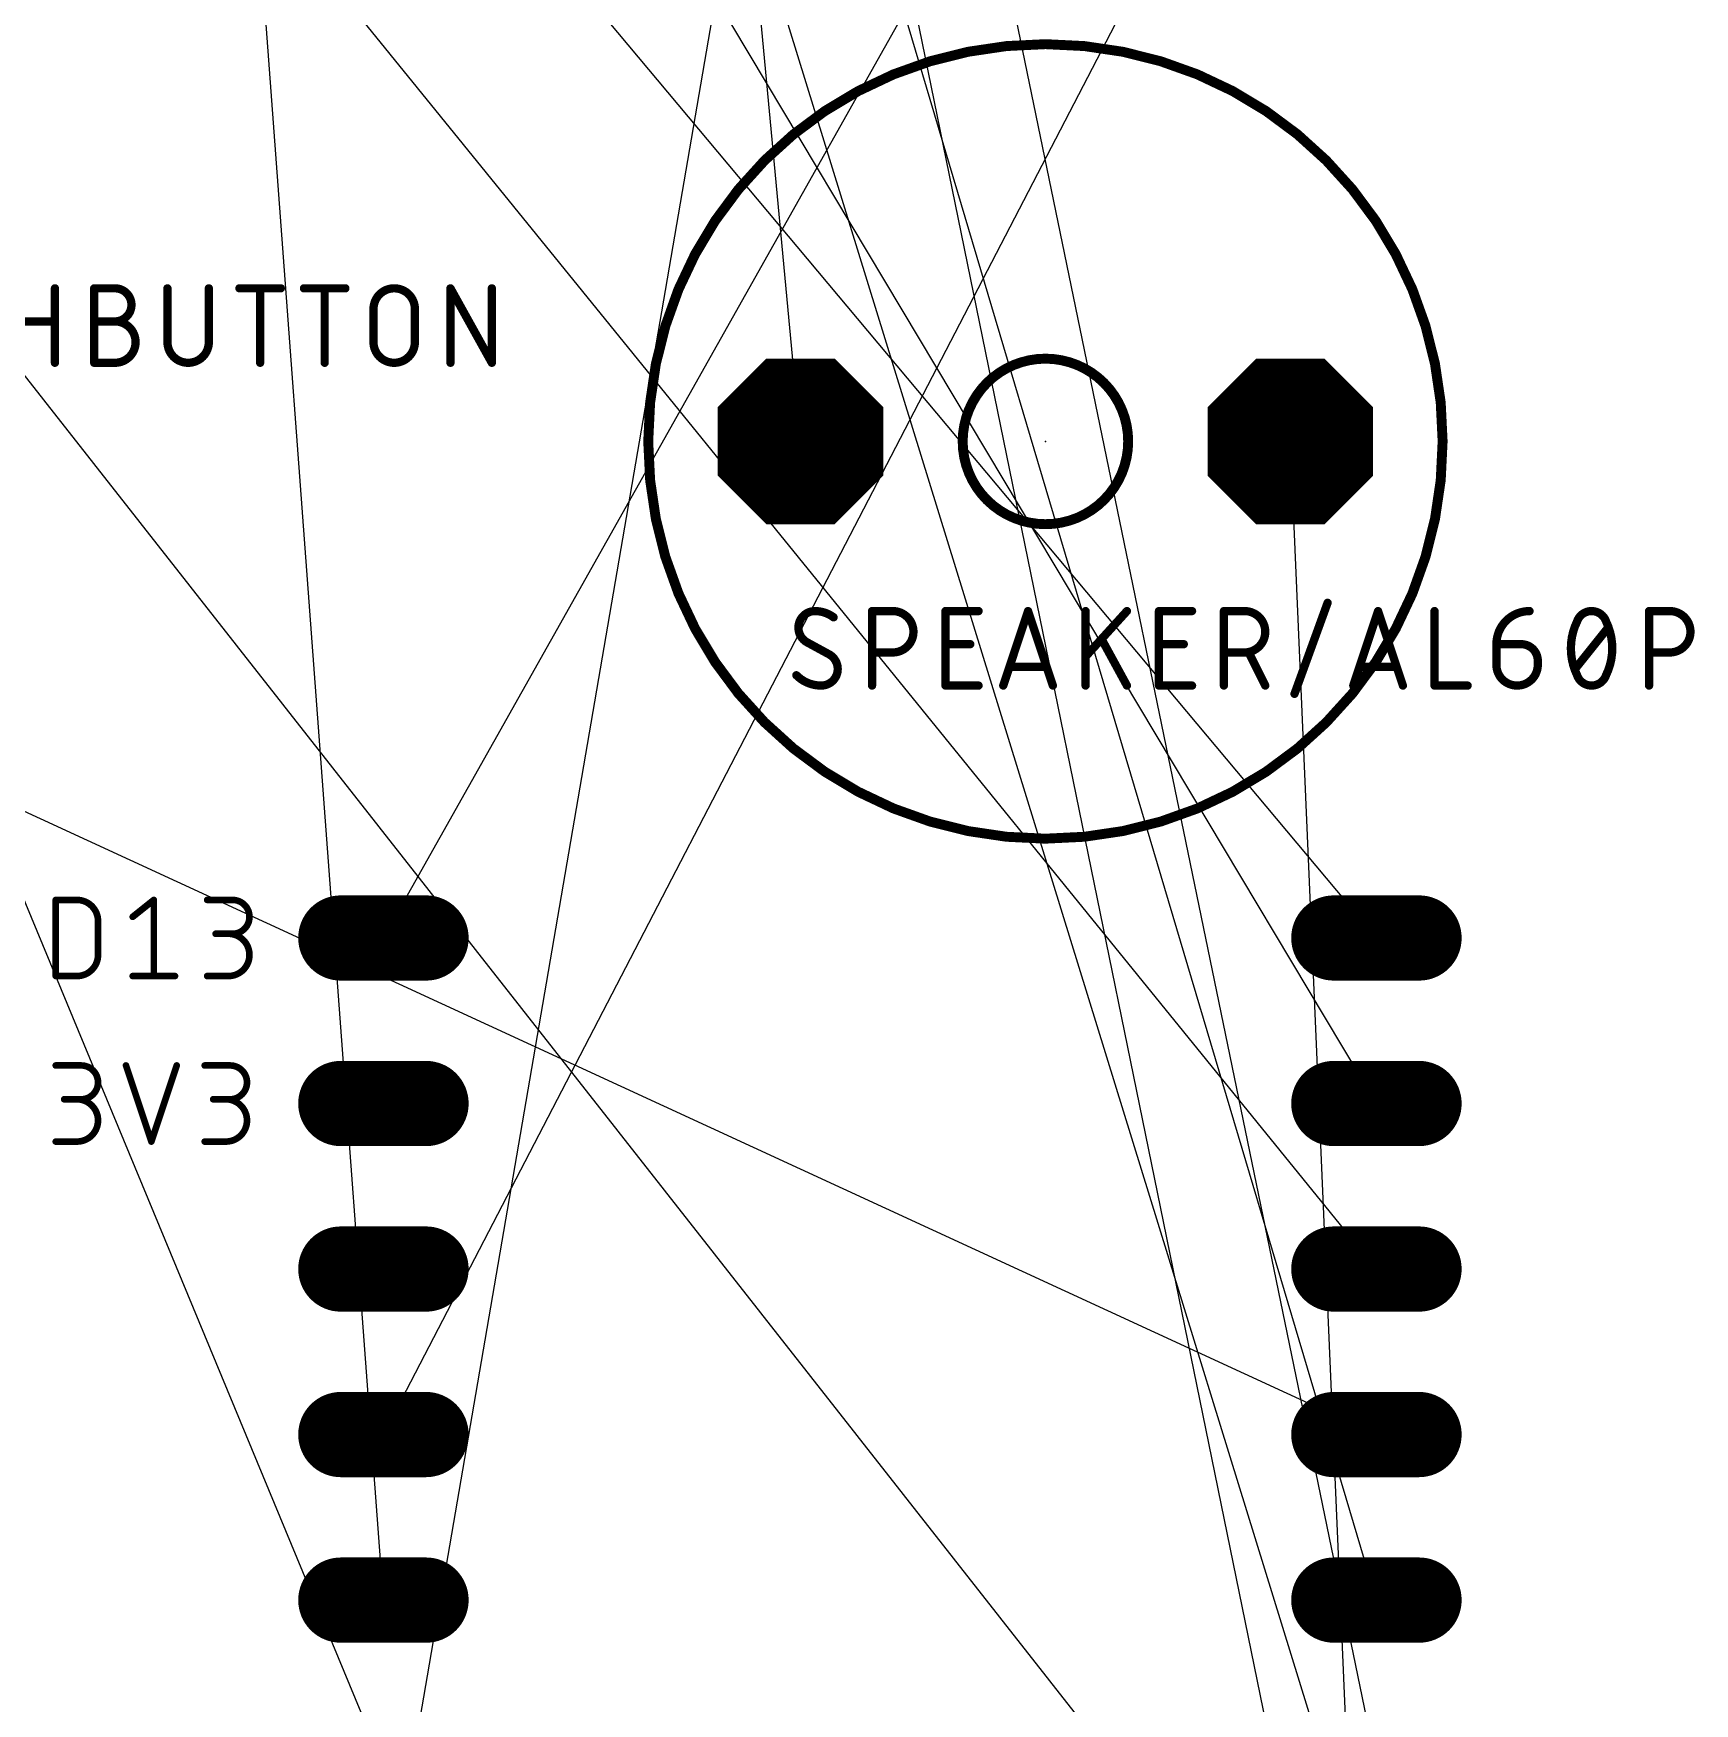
# Model space of a CAD drawing. Extents: x -67 to 114, y 1 to 69.
# Drawn here: x -39.66 to -14.17, y 25.08 to 50.71 of the extents above; entities that cross this region are included whole.
import ezdxf

# ---------------------------------------------------------------- set-up
doc = ezdxf.new("R2010")
doc.units = 0
for name, color, linetype in [('17', 82, 'CONTINUOUS'), ('19', 53, 'CONTINUOUS'), ('21', 253, 'CONTINUOUS'), ('23', 7, 'CONTINUOUS'), ('25', 253, 'CONTINUOUS'), ('27', 253, 'CONTINUOUS')]:
    doc.layers.add(name, color=color, linetype=linetype)

# ---------------------------------------------------------------- blocks, each defined once
blk = doc.blocks.new('OCTAGONP')
at = {"const_width": 0.5}
blk.add_lwpolyline([(-0.25, -0.1036), (-0.25, 0.1036), (-0.1036, 0.25), (0.1036, 0.25), (0.25, 0.1036), (0.25, -0.1036), (0.1036, -0.25), (-0.1036, -0.25), (-0.25, -0.1036), (-0.25, 0.1036)], dxfattribs=at)
blk = doc.blocks.new('LONGP100')
at = {"const_width": 1}
blk.add_lwpolyline([(-0.5, 0), (0.5, 0)], dxfattribs=at)
at = {"const_width": 0.5}
for points in [[(-0.5, 0.25, 1), (-0.5, -0.25)], [(0.5, -0.25, 1), (0.5, 0.25)]]:
    blk.add_lwpolyline(points, format="xyb", dxfattribs=at)

msp = doc.modelspace()

# ---------------------------------------------------------------- linework, layer by layer
at = {"layer": '19'}
for p, q in [((-19.05, 31.75), (-46.99, 66.167)), ((-19.05, 34.29), (-38.1, 66.167)), ((-34.29, 36.83), (-17.78, 66.167)), ((-19.05, 16.51), (-29.21, 66.167)), ((-34.29, 29.21), (-15.24, 65.913)), ((-34.29, 21.59), (-26.67, 65.913)), ((-19.05, 19.05), (-52.07, 61.087)), ((-19.05, 36.83), (-39.37, 61.087)), ((-19.05, 24.13), (-26.67, 61.087)), ((-34.29, 24.13), (-49.53, 60.833)), ((-34.29, 26.67), (-36.83, 60.833)), ((-19.05, 26.67), (-29.21, 60.833)), ((-27.8892, 44.45), (-29.12, 57.53)), ((-19.05, 21.59), (-29.12, 54.23)), ((-19.05, 13.97), (-20.3708, 44.45)), ((-51.5112, 44.1706), (-19.05, 29.21))]:
    msp.add_line(p, q, dxfattribs=at)
at = {"layer": '21'}
for points, const_width in [([(-24.13, 38.354, 1), (-24.13, 50.546, 1), (-24.13, 38.354)], 0.1524), ([(-24.13, 43.18, 1), (-24.13, 45.72, 1), (-24.13, 43.18)], 0.1524), ([(-39.2938, 37.4142, 1), (-39.3446, 37.4142)], 0.0508), ([(-39.3192, 37.4396, 1), (-39.3192, 37.3888)], 0.0508), ([(-38.6701, 37.0896, 0.4142), (-38.9946, 37.4142)], 0.1016), ([(-38.9946, 37.4396, 1), (-38.9946, 37.3888)], 0.0508), ([(-38.9946, 37.3888, 1), (-38.9946, 37.4396)], 0.0508), ([(-37.7882, 37.4142, 1), (-37.8389, 37.4142)], 0.0508), ([(-37.7977, 37.3944, 1), (-37.8294, 37.434)], 0.0508), ([(-36.9951, 37.4396, 1), (-36.9951, 37.3888)], 0.0508), ([(-36.6056, 36.8949, 1), (-36.6056, 37.4142)], 0.1016), ([(-36.6056, 37.4396, 1), (-36.6056, 37.3888)], 0.0508), ([(-36.6056, 37.3888, 1), (-36.6056, 37.4396)], 0.0508), ([(-38.154, 37.1744, 1), (-38.1222, 37.1347)], 0.0508), ([(-38.6447, 37.0896, 1), (-38.6955, 37.0896)], 0.0508), ([(-38.6955, 37.0896, 1), (-38.6447, 37.0896)], 0.0508), ([(-36.8653, 36.9203, 1), (-36.8653, 36.8695)], 0.0508), ([(-36.6706, 36.2458, 1), (-36.6706, 36.8949)], 0.1016), ([(-36.6706, 36.9203, 1), (-36.6706, 36.8695)], 0.0508), ([(-36.6056, 36.9203, 1), (-36.6056, 36.8695)], 0.0508), ([(-36.6056, 36.8695, 1), (-36.6056, 36.9203)], 0.0508), ([(-38.9946, 36.2458, 0.4142), (-38.6701, 36.5704)], 0.1016), ([(-38.6447, 36.5704, 1), (-38.6955, 36.5704)], 0.0508), ([(-38.6955, 36.5704, 1), (-38.6447, 36.5704)], 0.0508), ([(-39.3192, 36.2712, 1), (-39.3192, 36.2204)], 0.0508), ([(-39.3446, 36.2458, 1), (-39.2938, 36.2458)], 0.0508), ([(-38.9946, 36.2712, 1), (-38.9946, 36.2204)], 0.0508), ([(-38.9946, 36.2204, 1), (-38.9946, 36.2712)], 0.0508), ([(-38.1381, 36.2712, 1), (-38.1381, 36.2204)], 0.0508), ([(-37.8389, 36.2458, 1), (-37.7882, 36.2458)], 0.0508), ([(-37.489, 36.2204, 1), (-37.489, 36.2712)], 0.0508), ([(-36.9951, 36.2712, 1), (-36.9951, 36.2204)], 0.0508), ([(-36.6706, 36.2712, 1), (-36.6706, 36.2204)], 0.0508), ([(-36.6706, 36.2204, 1), (-36.6706, 36.2712)], 0.0508), ([(-39.3192, 34.8996, 1), (-39.3192, 34.8488)], 0.0508), ([(-38.9297, 34.3549, 1), (-38.9297, 34.8742)], 0.1016), ([(-38.9297, 34.8996, 1), (-38.9297, 34.8488)], 0.0508), ([(-38.9297, 34.8488, 1), (-38.9297, 34.8996)], 0.0508), ([(-38.217, 34.8822, 1), (-38.2652, 34.8662)], 0.0508), ([(-37.4381, 34.8662, 1), (-37.4863, 34.8822)], 0.0508), ([(-37.0332, 34.8996, 1), (-37.0332, 34.8488)], 0.0508), ([(-36.6437, 34.3549, 1), (-36.6437, 34.8742)], 0.1016), ([(-36.6437, 34.8996, 1), (-36.6437, 34.8488)], 0.0508), ([(-36.6437, 34.8488, 1), (-36.6437, 34.8996)], 0.0508), ([(-39.1894, 34.3803, 1), (-39.1894, 34.3295)], 0.0508), ([(-38.9946, 33.7058, 1), (-38.9946, 34.3549)], 0.1016), ([(-38.9946, 34.3803, 1), (-38.9946, 34.3295)], 0.0508), ([(-38.9297, 34.3803, 1), (-38.9297, 34.3295)], 0.0508), ([(-38.9297, 34.3295, 1), (-38.9297, 34.3803)], 0.0508), ([(-36.9034, 34.3803, 1), (-36.9034, 34.3295)], 0.0508), ([(-36.7086, 33.7058, 1), (-36.7086, 34.3549)], 0.1016), ([(-36.7086, 34.3803, 1), (-36.7086, 34.3295)], 0.0508), ([(-36.6437, 34.3803, 1), (-36.6437, 34.3295)], 0.0508), ([(-36.6437, 34.3295, 1), (-36.6437, 34.3803)], 0.0508), ([(-39.3192, 33.7312, 1), (-39.3192, 33.6804)], 0.0508), ([(-38.9946, 33.7312, 1), (-38.9946, 33.6804)], 0.0508), ([(-38.9946, 33.6804, 1), (-38.9946, 33.7312)], 0.0508), ([(-37.8757, 33.7138, 1), (-37.8276, 33.6978)], 0.0508), ([(-37.8757, 33.6978, 1), (-37.8276, 33.7138)], 0.0508), ([(-37.0332, 33.7312, 1), (-37.0332, 33.6804)], 0.0508), ([(-36.7086, 33.7312, 1), (-36.7086, 33.6804)], 0.0508), ([(-36.7086, 33.6804, 1), (-36.7086, 33.7312)], 0.0508)]:
    msp.add_lwpolyline(points, format="xyb", dxfattribs=dict(at, const_width=const_width))
at = {"layer": '21', "const_width": 0.1016}
for points in [[(-39.3192, 36.2458), (-39.3192, 37.4142)], [(-39.3192, 37.4142), (-38.9946, 37.4142)], [(-38.1381, 37.1546), (-37.8135, 37.4142)], [(-37.8135, 37.4142), (-37.8135, 36.2458)], [(-36.9951, 37.4142), (-36.6056, 37.4142)], [(-38.6701, 37.0896), (-38.6701, 36.5704)], [(-36.6056, 36.8949), (-36.8653, 36.8949)], [(-38.9946, 36.2458), (-39.3192, 36.2458)], [(-38.1381, 36.2458), (-37.489, 36.2458)], [(-36.9951, 36.2458), (-36.6706, 36.2458)], [(-39.3192, 34.8742), (-38.9297, 34.8742)], [(-38.2411, 34.8742), (-37.8516, 33.7058)], [(-37.8516, 33.7058), (-37.4622, 34.8742)], [(-37.0332, 34.8742), (-36.6437, 34.8742)], [(-38.9297, 34.3549), (-39.1894, 34.3549)], [(-36.6437, 34.3549), (-36.9034, 34.3549)], [(-39.3192, 33.7058), (-38.9946, 33.7058)], [(-37.0332, 33.7058), (-36.7086, 33.7058)]]:
    msp.add_lwpolyline(points, dxfattribs=at)
at = {"layer": '23'}
msp.add_point((-24.13, 44.45), dxfattribs=at)
at = {"layer": '25'}
for points, const_width in [([(-39.3002, 46.7995, 1), (-39.3637, 46.7995)], 0.0635), ([(-38.7287, 46.8313, 1), (-38.7287, 46.7677)], 0.0635), ([(-38.6969, 46.7995, 1), (-38.7604, 46.7995)], 0.0635), ([(-38.4112, 46.8313, 1), (-38.4112, 46.7677)], 0.0635), ([(-38.4112, 46.2915, 1), (-38.4112, 46.7995)], 0.127), ([(-38.4112, 46.7677, 1), (-38.4112, 46.8313)], 0.0635), ([(-37.573, 46.7995, 1), (-37.6365, 46.7995)], 0.0635), ([(-36.938, 46.7995, 1), (-37.0015, 46.7995)], 0.0635), ([(-36.4998, 46.8313, 1), (-36.4998, 46.7677)], 0.0635), ([(-36.1506, 46.7995, 1), (-36.2141, 46.7995)], 0.0635), ([(-35.8648, 46.7677, 1), (-35.8648, 46.8313)], 0.0635), ([(-35.5092, 46.8313, 1), (-35.5092, 46.7677)], 0.0635), ([(-35.16, 46.7995, 1), (-35.2235, 46.7995)], 0.0635), ([(-34.8742, 46.7677, 1), (-34.8742, 46.8313)], 0.0635), ([(-33.8074, 46.482, 1), (-34.4424, 46.482)], 0.127), ([(-33.2296, 46.7995, 1), (-33.2931, 46.7995)], 0.0635), ([(-33.2335, 46.8149, 1), (-33.2891, 46.7841)], 0.0635), ([(-32.5946, 46.7995, 1), (-32.6581, 46.7995)], 0.0635), ([(-34.4107, 46.482, 1), (-34.4742, 46.482)], 0.0635), ([(-34.4742, 46.482, 1), (-34.4107, 46.482)], 0.0635), ([(-33.7757, 46.482, 1), (-33.8392, 46.482)], 0.0635), ([(-33.8392, 46.482, 1), (-33.7757, 46.482)], 0.0635), ([(-39.3319, 46.2597, 1), (-39.3319, 46.3233)], 0.0635), ([(-38.7287, 46.3233, 1), (-38.7287, 46.2597)], 0.0635), ([(-38.4112, 46.3233, 1), (-38.4112, 46.2597)], 0.0635), ([(-38.4112, 46.3233, 1), (-38.4112, 46.2597)], 0.0635), ([(-38.4112, 45.6565, 1), (-38.4112, 46.2915)], 0.127), ([(-38.4112, 46.2597, 1), (-38.4112, 46.3233)], 0.0635), ([(-37.573, 45.974, 1), (-37.6365, 45.974)], 0.0635), ([(-37.6365, 45.974, 1), (-37.573, 45.974)], 0.0635), ([(-37.6047, 45.974, 1), (-36.9697, 45.974)], 0.127), ([(-36.938, 45.974, 1), (-37.0015, 45.974)], 0.0635), ([(-37.0015, 45.974, 1), (-36.938, 45.974)], 0.0635), ([(-34.4107, 45.974, 1), (-34.4742, 45.974)], 0.0635), ([(-34.4742, 45.974, 1), (-34.4107, 45.974)], 0.0635), ([(-34.4424, 45.974, 1), (-33.8074, 45.974)], 0.127), ([(-33.7757, 45.974, 1), (-33.8392, 45.974)], 0.0635), ([(-33.8392, 45.974, 1), (-33.7757, 45.974)], 0.0635), ([(-39.3637, 45.6565, 1), (-39.3002, 45.6565)], 0.0635), ([(-38.7287, 45.6883, 1), (-38.7287, 45.6247)], 0.0635), ([(-38.7604, 45.6565, 1), (-38.6969, 45.6565)], 0.0635), ([(-38.4112, 45.6883, 1), (-38.4112, 45.6247)], 0.0635), ([(-38.4112, 45.6247, 1), (-38.4112, 45.6883)], 0.0635), ([(-36.2141, 45.6565, 1), (-36.1506, 45.6565)], 0.0635), ([(-35.2235, 45.6565, 1), (-35.16, 45.6565)], 0.0635), ([(-33.2931, 45.6565, 1), (-33.2296, 45.6565)], 0.0635), ([(-32.6581, 45.6565, 1), (-32.5946, 45.6565)], 0.0635), ([(-32.6541, 45.6411, 1), (-32.5985, 45.6719)], 0.0635)]:
    msp.add_lwpolyline(points, format="xyb", dxfattribs=dict(at, const_width=const_width))
at = {"layer": '25', "const_width": 0.127}
for points in [[(-39.3319, 46.7995), (-39.3319, 45.6565)], [(-38.7287, 45.6565), (-38.7287, 46.7995)], [(-38.7287, 46.7995), (-38.4112, 46.7995)], [(-37.6047, 46.7995), (-37.6047, 45.974)], [(-36.9697, 45.974), (-36.9697, 46.7995)], [(-36.4998, 46.7995), (-35.8648, 46.7995)], [(-36.1823, 45.6565), (-36.1823, 46.7995)], [(-35.5092, 46.7995), (-34.8742, 46.7995)], [(-35.1917, 45.6565), (-35.1917, 46.7995)], [(-33.2613, 45.6565), (-33.2613, 46.7995)], [(-33.2613, 46.7995), (-32.6263, 45.6565)], [(-32.6263, 45.6565), (-32.6263, 46.7995)], [(-34.4424, 45.974), (-34.4424, 46.482)], [(-33.8074, 46.482), (-33.8074, 45.974)], [(-39.9669, 46.2915), (-39.3319, 46.2915)], [(-38.7287, 46.2915), (-38.4112, 46.2915)], [(-38.4112, 45.6565), (-38.7287, 45.6565)]]:
    msp.add_lwpolyline(points, dxfattribs=at)
at = {"layer": '27', "const_width": 0.127}
for points in [[(-20.3073, 40.5765), (-19.7993, 41.9735)], [(-26.7907, 40.7035), (-26.7907, 41.8465)], [(-26.7907, 41.8465), (-26.4732, 41.8465)], [(-25.6642, 40.7035), (-25.6642, 41.8465)], [(-25.6642, 41.8465), (-25.1562, 41.8465)], [(-24.7777, 40.7035), (-24.3967, 41.8465)], [(-24.3967, 41.8465), (-24.0157, 40.7035)], [(-23.5141, 40.7035), (-23.5141, 41.8465)], [(-22.8791, 41.8465), (-23.5141, 41.148)], [(-22.3876, 40.7035), (-22.3876, 41.8465)], [(-22.3876, 41.8465), (-21.8796, 41.8465)], [(-21.3912, 40.7035), (-21.3912, 41.8465)], [(-21.3912, 41.8465), (-21.0737, 41.8465)], [(-19.4056, 40.7035), (-19.0246, 41.8465)], [(-19.0246, 41.8465), (-18.6436, 40.7035)], [(-18.1585, 41.8465), (-18.1585, 40.7035)], [(-14.8654, 40.7035), (-14.8654, 41.8465)], [(-14.8654, 41.8465), (-14.5479, 41.8465)], [(-16.002, 40.9575), (-15.494, 41.5925)], [(-27.4447, 41.1797), (-27.794, 41.3702)], [(-26.4732, 41.2115), (-26.7907, 41.2115)], [(-25.6642, 41.3385), (-25.2832, 41.3385)], [(-22.8791, 40.7035), (-23.2601, 41.402)], [(-22.3876, 41.3385), (-22.0066, 41.3385)], [(-21.0737, 41.2115), (-21.3912, 41.2115)], [(-20.7562, 40.7035), (-21.0102, 41.2115)], [(-17.2085, 41.3385), (-16.8275, 41.3385)], [(-17.2085, 41.021), (-17.2085, 41.3385)], [(-14.5479, 41.2115), (-14.8654, 41.2115)], [(-24.111, 40.9893), (-24.6825, 40.9893)], [(-18.7389, 40.9893), (-19.3104, 40.9893)], [(-16.5735, 41.0845), (-16.5735, 41.021)], [(-25.1562, 40.7035), (-25.6642, 40.7035)], [(-21.8796, 40.7035), (-22.3876, 40.7035)], [(-18.1585, 40.7035), (-17.6505, 40.7035)]]:
    msp.add_lwpolyline(points, dxfattribs=at)
at = {"layer": '27'}
for points, const_width in [([(-19.7695, 41.9626, 1), (-19.8291, 41.9844)], 0.0635), ([(-27.6669, 41.8465, 0.4142), (-27.921, 41.5925)], 0.127), ([(-27.667, 41.8783, 1), (-27.6669, 41.8147)], 0.0635), ([(-27.3812, 41.7512, 0.1623), (-27.6669, 41.8465)], 0.127), ([(-27.6669, 41.8147, 1), (-27.6669, 41.8783)], 0.0635), ([(-27.4003, 41.7259, 1), (-27.3621, 41.7766)], 0.0635), ([(-26.7907, 41.8783, 1), (-26.7907, 41.8147)], 0.0635), ([(-26.7589, 41.8465, 1), (-26.8224, 41.8465)], 0.0635), ([(-26.4732, 41.8783, 1), (-26.4732, 41.8147)], 0.0635), ([(-26.4732, 41.2115, 1), (-26.4732, 41.8465)], 0.127), ([(-26.4732, 41.8147, 1), (-26.4732, 41.8783)], 0.0635), ([(-25.6642, 41.8783, 1), (-25.6642, 41.8147)], 0.0635), ([(-25.6324, 41.8465, 1), (-25.6959, 41.8465)], 0.0635), ([(-25.1562, 41.8147, 1), (-25.1562, 41.8783)], 0.0635), ([(-24.3666, 41.8565, 1), (-24.4268, 41.8365)], 0.0635), ([(-24.3666, 41.8365, 1), (-24.4268, 41.8565)], 0.0635), ([(-23.4823, 41.8465, 1), (-23.5458, 41.8465)], 0.0635), ([(-22.8556, 41.8251, 1), (-22.9025, 41.8679)], 0.0635), ([(-22.3876, 41.8783, 1), (-22.3876, 41.8147)], 0.0635), ([(-22.3558, 41.8465, 1), (-22.4193, 41.8465)], 0.0635), ([(-21.8796, 41.8147, 1), (-21.8796, 41.8783)], 0.0635), ([(-21.3912, 41.8783, 1), (-21.3912, 41.8147)], 0.0635), ([(-21.3595, 41.8465, 1), (-21.423, 41.8465)], 0.0635), ([(-21.0737, 41.8783, 1), (-21.0737, 41.8147)], 0.0635), ([(-21.0737, 41.2115, 1), (-21.0737, 41.8465)], 0.127), ([(-21.0737, 41.8147, 1), (-21.0737, 41.8783)], 0.0635), ([(-18.9945, 41.8565, 1), (-19.0547, 41.8365)], 0.0635), ([(-18.9945, 41.8365, 1), (-19.0547, 41.8565)], 0.0635), ([(-18.1267, 41.8465, 1), (-18.1902, 41.8465)], 0.0635), ([(-16.7005, 41.8465, 0.4142), (-17.2085, 41.3385)], 0.127), ([(-16.7005, 41.8147, 1), (-16.7005, 41.8783)], 0.0635), ([(-15.748, 41.8465, 0.3205), (-15.9703, 41.6878)], 0.127), ([(-15.748, 41.8783, 1), (-15.748, 41.8147)], 0.0635), ([(-15.5258, 41.6878, 0.3205), (-15.748, 41.8465)], 0.127), ([(-15.748, 41.8147, 1), (-15.748, 41.8783)], 0.0635), ([(-14.8654, 41.8783, 1), (-14.8654, 41.8147)], 0.0635), ([(-14.8336, 41.8465, 1), (-14.8971, 41.8465)], 0.0635), ([(-14.5479, 41.8783, 1), (-14.5479, 41.8147)], 0.0635), ([(-14.5479, 41.2115, 1), (-14.5479, 41.8465)], 0.127), ([(-14.5479, 41.8147, 1), (-14.5479, 41.8783)], 0.0635), ([(-27.921, 41.5925, 0.2656), (-27.794, 41.3702)], 0.127), ([(-27.8892, 41.5925, 1), (-27.9527, 41.5925)], 0.0635), ([(-27.9527, 41.5925, 1), (-27.8892, 41.5925)], 0.0635), ([(-15.9703, 41.6878, 0.1139), (-16.0655, 41.275)], 0.127), ([(-16.0003, 41.698, 1), (-15.9402, 41.6775)], 0.0635), ([(-15.9417, 41.6738, 1), (-15.9988, 41.7017)], 0.0635), ([(-15.4305, 41.275, 0.1139), (-15.5258, 41.6878)], 0.127), ([(-15.4972, 41.7017, 1), (-15.5543, 41.6738)], 0.0635), ([(-15.5558, 41.6775, 1), (-15.4957, 41.698)], 0.0635), ([(-15.4692, 41.5727, 1), (-15.5188, 41.6123)], 0.0635), ([(-27.7787, 41.3981, 1), (-27.8092, 41.3424)], 0.0635), ([(-27.8101, 41.3429, 1), (-27.7778, 41.3976)], 0.0635), ([(-26.7907, 41.2433, 1), (-26.7907, 41.1797)], 0.0635), ([(-26.4732, 41.2433, 1), (-26.4732, 41.1797)], 0.0635), ([(-26.4732, 41.1797, 1), (-26.4732, 41.2433)], 0.0635), ([(-25.6642, 41.3703, 1), (-25.6642, 41.3068)], 0.0635), ([(-25.2832, 41.3068, 1), (-25.2832, 41.3703)], 0.0635), ([(-23.2322, 41.4172, 1), (-23.2879, 41.3868)], 0.0635), ([(-22.3876, 41.3703, 1), (-22.3876, 41.3068)], 0.0635), ([(-22.0066, 41.3068, 1), (-22.0066, 41.3703)], 0.0635), ([(-21.3912, 41.2433, 1), (-21.3912, 41.1797)], 0.0635), ([(-21.0737, 41.2433, 1), (-21.0737, 41.1797)], 0.0635), ([(-21.0737, 41.1797, 1), (-21.0737, 41.2433)], 0.0635), ([(-20.9818, 41.2257, 1), (-21.0386, 41.1973)], 0.0635), ([(-17.1768, 41.3385, 1), (-17.2403, 41.3385)], 0.0635), ([(-17.2403, 41.3385, 1), (-17.1768, 41.3385)], 0.0635), ([(-17.2085, 41.3703, 1), (-17.2085, 41.3068)], 0.0635), ([(-16.8275, 41.3703, 1), (-16.8275, 41.3068)], 0.0635), ([(-16.5735, 41.0845, 0.4142), (-16.8275, 41.3385)], 0.127), ([(-16.8275, 41.3068, 1), (-16.8275, 41.3703)], 0.0635), ([(-16.0338, 41.275, 1), (-16.0973, 41.275)], 0.0635), ([(-16.0973, 41.275, 1), (-16.0338, 41.275)], 0.0635), ([(-16.0655, 41.275, 0.1139), (-15.9703, 40.8623)], 0.127), ([(-15.5258, 40.8623, 0.1139), (-15.4305, 41.275)], 0.127), ([(-15.3988, 41.275, 1), (-15.4623, 41.275)], 0.0635), ([(-15.4623, 41.275, 1), (-15.3988, 41.275)], 0.0635), ([(-14.8654, 41.2433, 1), (-14.8654, 41.1797)], 0.0635), ([(-14.5479, 41.2433, 1), (-14.5479, 41.1797)], 0.0635), ([(-14.5479, 41.1797, 1), (-14.5479, 41.2433)], 0.0635), ([(-27.5717, 40.7035, 0.4142), (-27.3177, 40.9575)], 0.127), ([(-27.3177, 40.9575, 0.2656), (-27.4447, 41.1797)], 0.127), ([(-27.4286, 41.2071, 1), (-27.4608, 41.1524)], 0.0635), ([(-27.4599, 41.1519, 1), (-27.4295, 41.2076)], 0.0635), ([(-27.286, 40.9575, 1), (-27.3495, 40.9575)], 0.0635), ([(-24.6825, 41.021, 1), (-24.6825, 40.9575)], 0.0635), ([(-24.111, 40.9575, 1), (-24.111, 41.021)], 0.0635), ([(-23.5375, 41.1694, 1), (-23.4906, 41.1266)], 0.0635), ([(-19.3104, 41.021, 1), (-19.3104, 40.9575)], 0.0635), ([(-18.7389, 40.9575, 1), (-18.7389, 41.021)], 0.0635), ([(-17.1768, 41.021, 1), (-17.2403, 41.021)], 0.0635), ([(-17.2403, 41.021, 1), (-17.1768, 41.021)], 0.0635), ([(-17.2085, 41.021, 1), (-16.5735, 41.021)], 0.127), ([(-16.5418, 41.0845, 1), (-16.6053, 41.0845)], 0.0635), ([(-16.6053, 41.0845, 1), (-16.5418, 41.0845)], 0.0635), ([(-16.5418, 41.021, 1), (-16.6053, 41.021)], 0.0635), ([(-16.6053, 41.021, 1), (-16.5418, 41.021)], 0.0635), ([(-16.0268, 40.9773, 1), (-15.9772, 40.9377)], 0.0635), ([(-27.9527, 40.8623, 0.2), (-27.5717, 40.7035)], 0.127), ([(-27.9302, 40.8846, 1), (-27.9752, 40.8399)], 0.0635), ([(-27.5717, 40.7353, 1), (-27.5717, 40.6718)], 0.0635), ([(-27.5717, 40.6718, 1), (-27.5717, 40.7353)], 0.0635), ([(-27.3495, 40.9575, 1), (-27.286, 40.9575)], 0.0635), ([(-25.6642, 40.7353, 1), (-25.6642, 40.6718)], 0.0635), ([(-25.1562, 40.6718, 1), (-25.1562, 40.7353)], 0.0635), ([(-22.3876, 40.7353, 1), (-22.3876, 40.6718)], 0.0635), ([(-21.8796, 40.6718, 1), (-21.8796, 40.7353)], 0.0635), ([(-18.1585, 40.7353, 1), (-18.1585, 40.6718)], 0.0635), ([(-17.6505, 40.6718, 1), (-17.6505, 40.7353)], 0.0635), ([(-15.9703, 40.8623, 0.3205), (-15.748, 40.7035)], 0.127), ([(-15.9402, 40.8725, 1), (-16.0003, 40.852)], 0.0635), ([(-15.9988, 40.8483, 1), (-15.9417, 40.8762)], 0.0635), ([(-15.748, 40.7035, 0.3205), (-15.5258, 40.8623)], 0.127), ([(-15.748, 40.7353, 1), (-15.748, 40.6718)], 0.0635), ([(-15.748, 40.6718, 1), (-15.748, 40.7353)], 0.0635), ([(-15.5543, 40.8762, 1), (-15.4972, 40.8483)], 0.0635), ([(-15.4957, 40.852, 1), (-15.5558, 40.8725)], 0.0635), ([(-26.8224, 40.7035, 1), (-26.7589, 40.7035)], 0.0635), ([(-25.6959, 40.7035, 1), (-25.6324, 40.7035)], 0.0635), ([(-24.8078, 40.7135, 1), (-24.7476, 40.6935)], 0.0635), ([(-24.0458, 40.6935, 1), (-23.9856, 40.7135)], 0.0635), ([(-23.5458, 40.7035, 1), (-23.4823, 40.7035)], 0.0635), ([(-22.9069, 40.6883, 1), (-22.8512, 40.7187)], 0.0635), ([(-22.4193, 40.7035, 1), (-22.3558, 40.7035)], 0.0635), ([(-21.423, 40.7035, 1), (-21.3595, 40.7035)], 0.0635), ([(-20.7846, 40.6893, 1), (-20.7278, 40.7177)], 0.0635), ([(-20.3371, 40.5874, 1), (-20.2775, 40.5656)], 0.0635), ([(-19.4357, 40.7135, 1), (-19.3755, 40.6935)], 0.0635), ([(-18.6737, 40.6935, 1), (-18.6135, 40.7135)], 0.0635), ([(-18.1902, 40.7035, 1), (-18.1267, 40.7035)], 0.0635), ([(-14.8971, 40.7035, 1), (-14.8336, 40.7035)], 0.0635)]:
    msp.add_lwpolyline(points, format="xyb", dxfattribs=dict(at, const_width=const_width))

# ---------------------------------------------------------------- block references
at = {"layer": '17'}
for name, p, xscale, yscale in [('OCTAGONP', (-27.8892, 44.45), 2.54, 2.54), ('OCTAGONP', (-27.8892, 44.45), 2.54, 2.54), ('OCTAGONP', (-20.3708, 44.45), 2.54, 2.54), ('OCTAGONP', (-20.3708, 44.45), 2.54, 2.54), ('LONGP100', (-34.29, 36.83), 1.308, 1.308), ('LONGP100', (-34.29, 36.83), 1.308, 1.308), ('LONGP100', (-19.05, 36.83), 1.308, 1.308), ('LONGP100', (-19.05, 36.83), 1.308, 1.308), ('LONGP100', (-19.05, 34.29), 1.308, 1.308), ('LONGP100', (-19.05, 34.29), 1.308, 1.308), ('LONGP100', (-19.05, 31.75), 1.308, 1.308), ('LONGP100', (-19.05, 31.75), 1.308, 1.308), ('LONGP100', (-34.29, 29.21), 1.308, 1.308), ('LONGP100', (-34.29, 29.21), 1.308, 1.308), ('LONGP100', (-19.05, 29.21), 1.308, 1.308), ('LONGP100', (-19.05, 29.21), 1.308, 1.308), ('LONGP100', (-34.29, 26.67), 1.308, 1.308), ('LONGP100', (-34.29, 26.67), 1.308, 1.308), ('LONGP100', (-19.05, 26.67), 1.308, 1.308), ('LONGP100', (-19.05, 26.67), 1.308, 1.308)]:
    msp.add_blockref(name, p, dxfattribs=dict(at, xscale=xscale, yscale=yscale))
at = {"layer": '17', "xscale": 1.308, "yscale": 1.308, "rotation": 180}
for p in [(-34.29, 34.29), (-34.29, 34.29), (-34.29, 31.75), (-34.29, 31.75)]:
    msp.add_blockref('LONGP100', p, dxfattribs=at)

doc.saveas('drawing.dxf')
